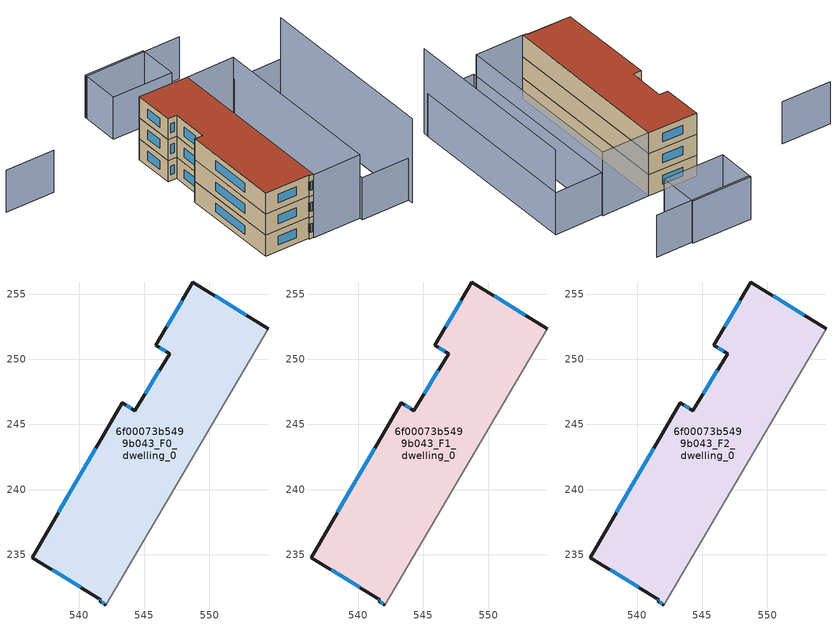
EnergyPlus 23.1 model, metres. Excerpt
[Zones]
6f00073b5499b043_F0_dwelling_0
 floor ground (EU_floor_Construction): 554.53,252.33 542.06,231.15 541.59,231.44 541.67,231.57 536.4,234.78 543.33,246.65 544.28,246.06 546.94,250.43 545.9,251.06 548.74,255.92 z0
 wall outside (EU_wall_Construction): 554.53,252.33 548.74,255.92 545.9,251.06 546.94,250.43 544.28,246.06 543.33,246.65 536.4,234.78 541.67,231.57 541.59,231.44 542.06,231.15 z0:3
 wall adiabatic (EU_wall_Construction): 542.06,231.15 554.53,252.33 z0:3
 window (EU_Window_Construction): 546.16,249.15 545.06,247.34 / 546.21,250.88 546.64,250.62 / 547.91,254.5 546.73,252.48 / 552.83,253.38 550.43,254.87 / 541.73,231.35 541.92,231.24 / 541.65,231.53 541.62,231.48 / 537.94,233.84 540.13,232.51 / 541.3,243.17 538.43,238.25 / 544,246.23 543.61,246.48 z0.88:2.12
6f00073b5499b043_F1_dwelling_0
 floor to 6f00073b5499b043_F0_dwelling_0 (EU_floor_Construction): 554.53,252.33 542.06,231.15 541.59,231.44 541.67,231.57 536.4,234.78 543.33,246.65 544.28,246.06 546.94,250.43 545.9,251.06 548.74,255.92 z3
 wall outside (EU_wall_Construction): 554.53,252.33 548.74,255.92 545.9,251.06 546.94,250.43 544.28,246.06 543.33,246.65 536.4,234.78 541.67,231.57 541.59,231.44 542.06,231.15 z3:6
 wall adiabatic (EU_wall_Construction): 542.06,231.15 554.53,252.33 z3:6
 window (EU_Window_Construction): 546.16,249.15 545.06,247.34 / 546.21,250.88 546.64,250.62 / 547.91,254.5 546.73,252.48 / 552.83,253.38 550.43,254.87 / 541.73,231.35 541.92,231.24 / 541.65,231.53 541.62,231.48 / 537.94,233.84 540.13,232.51 / 541.3,243.17 538.43,238.25 / 544,246.23 543.61,246.48 z3.88:5.12
6f00073b5499b043_F2_dwelling_0
 floor to 6f00073b5499b043_F1_dwelling_0 (EU_floor_Construction): 554.53,252.33 542.06,231.15 541.59,231.44 541.67,231.57 536.4,234.78 543.33,246.65 544.28,246.06 546.94,250.43 545.9,251.06 548.74,255.92 z6
 wall outside (EU_wall_Construction): 554.53,252.33 548.74,255.92 545.9,251.06 546.94,250.43 544.28,246.06 543.33,246.65 536.4,234.78 541.67,231.57 541.59,231.44 542.06,231.15 z6:9
 wall adiabatic (EU_wall_Construction): 542.06,231.15 554.53,252.33 z6:9
 window (EU_Window_Construction): 546.16,249.15 545.06,247.34 / 546.21,250.88 546.64,250.62 / 547.91,254.5 546.73,252.48 / 552.83,253.38 550.43,254.87 / 541.73,231.35 541.92,231.24 / 541.65,231.53 541.62,231.48 / 537.94,233.84 540.13,232.51 / 541.3,243.17 538.43,238.25 / 544,246.23 543.61,246.48 z6.88:8.12
 roof outside (EU_roof_Construction): 542.06,231.15 554.53,252.33 548.74,255.92 545.9,251.06 546.94,250.43 544.28,246.06 543.33,246.65 536.4,234.78 541.67,231.57 541.59,231.44 z9
shading: 532.88,266.11 538.76,262.57 / 565.65,258.01 554.1,264.81 / 565.99,245.38 553.32,223.86 / 553.32,223.86 547.55,227.26 / 547.55,227.26 560.22,248.78 / 560.22,248.78 565.99,245.38 / 558.55,255.98 551.37,260.31 / 551.37,260.31 554.26,265.09 / 554.26,265.09 561.43,260.76 / 561.43,260.76 558.55,255.98 z0:6; 542.01,231.07 554.53,252.33 / 554.53,252.33 560.3,248.93 / 560.3,248.93 547.79,227.67 / 547.79,227.67 542.01,231.07 z0:9; 552.97,223.25 565.92,245.26 z0:12
[Building]
EU S2 Campaign: North Axis=0; Terrain=City; Solar Distribution=FullExterior
[Site:Location]
Montreal-Trudeau.Intl.AP: Latitude=45.4667; Longitude=-73.75; Time Zone=-5; Elevation=36
[SizingPeriod:WeatherFileDays]
AnnualSizingPeriod: Begin Month=1; Begin Day of Month=1; End Month=12; End Day of Month=31; Day of Week for Start Day=Monday; Use Weather File Daylight Saving Period=No; Use Weather File Rain and Snow Indicators=No
[MATERIAL]
EU_InternalMass_Material: Roughness=MediumRough; Thickness=0.1; Conductivity=1; Density=1800; Specific Heat=900; Thermal Absorptance=0.9; Solar Absorptance=0.7; Visible Absorptance=0.7
[MATERIAL:NOMASS] Roughness=MediumRough; Thermal Absorptance=0.9; Solar Absorptance=0.7; Visible Absorptance=0.7
Name | Thermal Resistance
EU_wall_NoMass | 1.49909
EU_roof_NoMass | 2.72548
EU_floor_NoMass | 1.36485
[WINDOWMATERIAL:SIMPLEGLAZINGSYSTEM]
EU_Window_SimpleGlazing: UFactor=3.92339; Solar Heat Gain Coefficient=0.8; Visible Transmittance=0.8
[CONSTRUCTION]
EU_wall_Construction: EU_wall_NoMass
EU_roof_Construction: EU_roof_NoMass
EU_floor_Construction: EU_floor_NoMass
EU_Window_Construction: EU_Window_SimpleGlazing
EU_InternalMass_Construction: EU_InternalMass_Material
[ZONE] Type=1; Multiplier=1; Ceiling Height=autocalculate; Floor Area=autocalculate; Part of Total Floor Area=Yes
Name | Volume
6f00073b5499b043_F0_dwelling_0 | 478.457
6f00073b5499b043_F1_dwelling_0; 6f00073b5499b043_F2_dwelling_0 | 478.455
[INTERNALMASS] Construction=EU_InternalMass_Construction; Surface Area=159.485
Name | Zone or ZoneList
6f00073b5499b043_F0_dwelling_0_EU_InternalMass | 6f00073b5499b043_F0_dwelling_0
6f00073b5499b043_F1_dwelling_0_EU_InternalMass | 6f00073b5499b043_F1_dwelling_0
6f00073b5499b043_F2_dwelling_0_EU_InternalMass | 6f00073b5499b043_F2_dwelling_0
[OTHEREQUIPMENT] Fuel Type=Electricity; Design Level Calculation Method=Watts/Area; Power per Zone Floor Area=1; Fraction Latent=0; Fraction Radiant=0; Fraction Lost=0; Carbon Dioxide Generation Rate=0; EndUse Subcategory=EU_Step8_InternalGains
Name | Zone or ZoneList or Space or SpaceList | Schedule
EU_Step8_InternalGain_6f00073b5499b043_F0_dwelling_0_f000 | 6f00073b5499b043_F0_dwelling_0 | EU_Step8_GainSchedule_6f00073b5499b043_F0_dwelling_0_f000
EU_Step8_InternalGain_6f00073b5499b043_F1_dwelling_0_f000 | 6f00073b5499b043_F1_dwelling_0 | EU_Step8_GainSchedule_6f00073b5499b043_F1_dwelling_0_f000
EU_Step8_InternalGain_6f00073b5499b043_F2_dwelling_0_f000 | 6f00073b5499b043_F2_dwelling_0 | EU_Step8_GainSchedule_6f00073b5499b043_F2_dwelling_0_f000
[ZONEVENTILATION:DESIGNFLOWRATE] Schedule=EU_AlwaysOn; Design Flow Rate Calculation Method=AirChanges/Hour; Air Changes per Hour=0.704319; Ventilation Type=Natural; Fan Pressure Rise=0; Fan Total Efficiency=1; Constant Term Coefficient=1; Temperature Term Coefficient=0; Velocity Term Coefficient=0; Velocity Squared Term Coefficient=0; Minimum Indoor Temperature=-100; Maximum Indoor Temperature=100; Delta Temperature=-100; Minimum Outdoor Temperature=-100; Maximum Outdoor Temperature=100; Maximum Wind Speed=40
Name | Zone or ZoneList or Space or SpaceList
EU_ConstantAir_6f00073b5499b043_F0_dwelling_0 | 6f00073b5499b043_F0_dwelling_0
EU_ConstantAir_6f00073b5499b043_F1_dwelling_0 | 6f00073b5499b043_F1_dwelling_0
EU_ConstantAir_6f00073b5499b043_F2_dwelling_0 | 6f00073b5499b043_F2_dwelling_0
[HVACTEMPLATE:THERMOSTAT] Constant Heating Setpoint=20; Constant Cooling Setpoint=50
EU_HeatOnly_6f00073b5499b043_F0_dwelling_0; EU_HeatOnly_6f00073b5499b043_F1_dwelling_0; EU_HeatOnly_6f00073b5499b043_F2_dwelling_0
[HVACTEMPLATE:ZONE:IDEALLOADSAIRSYSTEM] System Availability Schedule=EU_AlwaysOn; Maximum Heating Supply Air Temperature=50; Minimum Cooling Supply Air Temperature=13; Maximum Heating Supply Air Humidity Ratio=0.0156; Minimum Cooling Supply Air Humidity Ratio=0.0077; Heating Limit=NoLimit; Cooling Limit=NoLimit; Heating Availability Schedule=EU_AlwaysOn; Cooling Availability Schedule=EU_CoolingOff; Dehumidification Control Type=ConstantSensibleHeatRatio; Cooling Sensible Heat Ratio=0.7; Dehumidification Setpoint=60; Humidification Control Type=None; Humidification Setpoint=30; Outdoor Air Method=None; Outdoor Air Flow Rate per Person=0.00944; Outdoor Air Flow Rate per Zone Floor Area=0; Outdoor Air Flow Rate per Zone=0; Demand Controlled Ventilation Type=None; Outdoor Air Economizer Type=NoEconomizer; Heat Recovery Type=None; Sensible Heat Recovery Effectiveness=0.7; Latent Heat Recovery Effectiveness=0.65
Name | Template Thermostat
6f00073b5499b043_F0_dwelling_0 | EU_HeatOnly_6f00073b5499b043_F0_dwelling_0
6f00073b5499b043_F1_dwelling_0 | EU_HeatOnly_6f00073b5499b043_F1_dwelling_0
6f00073b5499b043_F2_dwelling_0 | EU_HeatOnly_6f00073b5499b043_F2_dwelling_0
[SIZING:ZONE] Zone Cooling Design Supply Air Temperature Input Method=SupplyAirTemperature; Zone Cooling Design Supply Air Temperature=13; Zone Heating Design Supply Air Temperature Input Method=SupplyAirTemperature; Zone Heating Design Supply Air Temperature=50; Zone Cooling Design Supply Air Humidity Ratio=0.008; Zone Heating Design Supply Air Humidity Ratio=0.008; Cooling Design Air Flow Method=DesignDay; Cooling Design Air Flow Rate=0; Cooling Minimum Air Flow per Zone Floor Area=0.000762; Cooling Minimum Air Flow=0; Cooling Minimum Air Flow Fraction=0.2; Heating Design Air Flow Method=DesignDay; Heating Design Air Flow Rate=0; Heating Maximum Air Flow per Zone Floor Area=0.002032; Heating Maximum Air Flow=0.141576; Heating Maximum Air Flow Fraction=0.3; Account for Dedicated Outdoor Air System=No; Dedicated Outdoor Air System Control Strategy=NeutralSupplyAir; Dedicated Outdoor Air Low Setpoint Temperature for Design=autosize; Dedicated Outdoor Air High Setpoint Temperature for Design=autosize; Zone Load Sizing Method=Sensible Load Only No Latent Load; Zone Latent Cooling Design Supply Air Humidity Ratio Input Method=HumidityRatioDifference; Zone Cooling Design Supply Air Humidity Ratio Difference=0.005; Zone Latent Heating Design Supply Air Humidity Ratio Input Method=HumidityRatioDifference; Zone Humidification Design Supply Air Humidity Ratio Difference=0.005
6f00073b5499b043_F0_dwelling_0; 6f00073b5499b043_F1_dwelling_0; 6f00073b5499b043_F2_dwelling_0
[SCHEDULE:CONSTANT]
Name | Hourly Value
EU_AlwaysOn | 1
EU_CoolingOff | 0
[SCHEDULE:FILE] Column Number=1; Rows to Skip at Top=0; Number of Hours of Data=8760; Column Separator=Comma; Interpolate to Timestep=No; Minutes per Item=60; Adjust Schedule for Daylight Savings=Yes
Name | File
EU_Step8_GainSchedule_6f00073b5499b043_F0_dwelling_0_f000 | ../../schedules/6f00073b5499b043/6f00073b5499b043_F0_dwelling_0_f000_gain.csv
EU_Step8_GainSchedule_6f00073b5499b043_F1_dwelling_0_f000 | ../../schedules/6f00073b5499b043/6f00073b5499b043_F1_dwelling_0_f000_gain.csv
EU_Step8_GainSchedule_6f00073b5499b043_F2_dwelling_0_f000 | ../../schedules/6f00073b5499b043/6f00073b5499b043_F2_dwelling_0_f000_gain.csv
